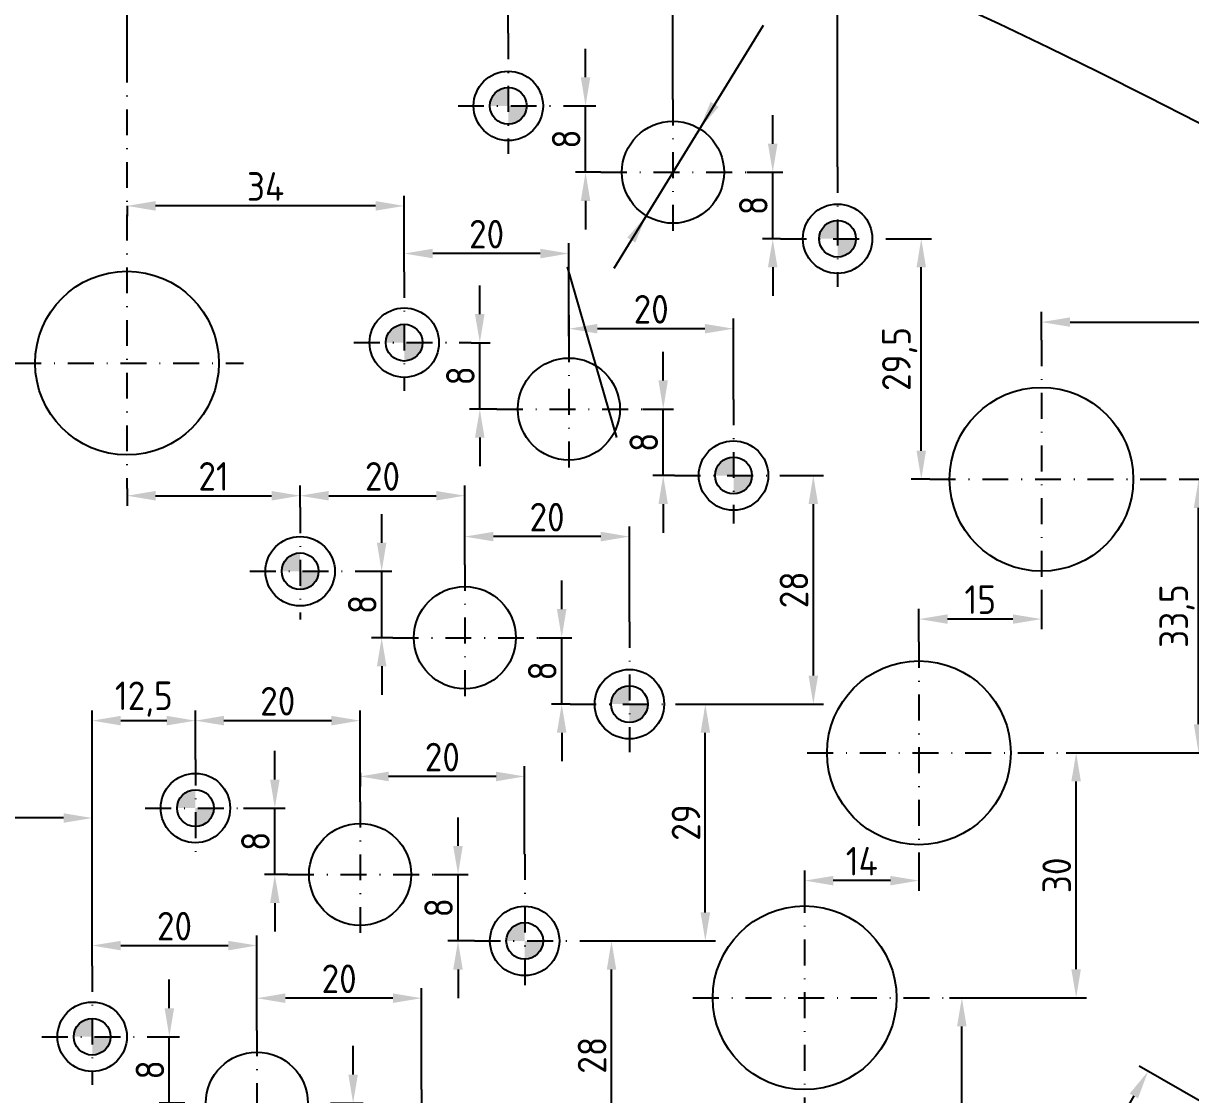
# Model space of a CAD drawing. Header units: millimetres. Extents: x 37 to 1354, y 67 to 1081.
# Drawn here: x 665.9 to 808.8, y 387.4 to 518.6 of the extents above; entities that cross this region are included whole.
import ezdxf

# ---------------------------------------------------------------- set-up
doc = ezdxf.new("R2010")
doc.units = ezdxf.units.MM
doc.linetypes.add('DASHDOT2', pattern=[12.7, 6.35, -3.175, 0, -3.175])
doc.layers.add('AXE', color=1, linetype='DASHDOT2')
doc.layers.add('COTE', color=1, linetype='Continuous')
doc.styles.add('ISOCPR', font='isocp.shx')
doc.dimstyles.new('ISO-25', dxfattribs={"dimtxt": 2.5, "dimasz": 2.5, "dimexe": 1.25, "dimexo": 0.625, "dimtad": 1, "dimtxsty": 'Standard', "dimcen": 2.5, "dimadec": 0, "dimazin": 0, "dimtfac": 1, "dimtmove": 0, "dimatfit": 3, "dimfxl": 0, "dimarcsym": 0})

# ---------------------------------------------------------------- blocks, each defined once
blk = doc.blocks.new('*D364')
at = {"layer": 'COTE', "color": 1, "linetype": 'Continuous'}
for p, q in [((500.56, 581.96), (75.81, 581.96)), ((77.06, 280.46), (77.06, 578.46)), ((788.56, 276.96), (75.81, 276.96))]:
    blk.add_line(p, q, dxfattribs=at)
for points in [[(76.47, 578.46), (77.64, 578.46), (77.06, 581.96)], [(76.47, 280.46), (77.64, 280.46), (77.06, 276.96)]]:
    blk.add_solid(points, dxfattribs=at)
at = {"layer": 'Defpoints', "color": 0, "linetype": 'Continuous'}
for p in [(77.06, 581.96), (500.56, 581.96), (788.56, 276.96)]:
    blk.add_point(p, dxfattribs=at)
at = {"layer": 'COTE', "color": 1, "linetype": 'Continuous', "insert": (74.68, 436.27), "char_height": 3.5, "attachment_point": 5, "rotation": 90, "style": 'ISOCPR'}
blk.add_mtext('305', dxfattribs=at)
blk = doc.blocks.new('*D366')
at = {"layer": 'COTE', "color": 1, "linetype": 'Continuous'}
for p, q in [((93.06, 436.01), (93.06, 599.21)), ((908.06, 436.01), (908.06, 599.21)), ((96.56, 597.96), (904.56, 597.96))]:
    blk.add_line(p, q, dxfattribs=at)
for points in [[(96.56, 598.55), (96.56, 597.38), (93.06, 597.96)], [(904.56, 598.55), (904.56, 597.38), (908.06, 597.96)]]:
    blk.add_solid(points, dxfattribs=at)
at = {"layer": 'Defpoints', "color": 0, "linetype": 'Continuous'}
for p in [(908.06, 597.96), (93.06, 436.01), (908.06, 436.01)]:
    blk.add_point(p, dxfattribs=at)
at = {"layer": 'COTE', "color": 1, "linetype": 'Continuous', "insert": (500.56, 600.34), "char_height": 3.5, "attachment_point": 5, "style": 'ISOCPR'}
blk.add_mtext('815', dxfattribs=at)
blk = doc.blocks.new('*D268')
at = {"layer": 'COTE', "color": 1, "linetype": 'Continuous'}
for p, q in [((745.43, 509.24), (745.43, 521.96)), ((765.59, 500.99), (765.59, 521.96)), ((762.09, 520.71), (748.93, 520.71))]:
    blk.add_line(p, q, dxfattribs=at)
for points in [[(748.93, 521.3), (748.93, 520.13), (745.43, 520.71)], [(762.09, 521.3), (762.09, 520.13), (765.59, 520.71)]]:
    blk.add_solid(points, dxfattribs=at)
at = {"layer": 'Defpoints', "color": 0, "linetype": 'Continuous'}
for p in [(745.43, 520.71), (745.43, 509.24), (765.59, 500.99)]:
    blk.add_point(p, dxfattribs=at)
at = {"layer": 'COTE', "color": 1, "linetype": 'Continuous', "insert": (754.9, 523.09), "char_height": 3.5, "attachment_point": 5, "style": 'ISOCPR'}
blk.add_mtext('20', dxfattribs=at)
blk = doc.blocks.new('*D269')
at = {"layer": 'COTE', "color": 1, "linetype": 'Continuous'}
for p, q in [((734.72, 511.96), (734.72, 515.46)), ((732.99, 508.46), (735.97, 508.46)), ((734.72, 500.33), (734.72, 508.46)), ((736.6, 500.33), (733.47, 500.33)), ((734.72, 496.83), (734.72, 493.33))]:
    blk.add_line(p, q, dxfattribs=at)
for points in [[(734.14, 511.96), (735.3, 511.96), (734.72, 508.46)], [(734.14, 496.83), (735.3, 496.83), (734.72, 500.33)]]:
    blk.add_solid(points, dxfattribs=at)
at = {"layer": 'Defpoints', "color": 0, "linetype": 'Continuous'}
for p in [(732.99, 508.46), (734.72, 508.46), (736.6, 500.33)]:
    blk.add_point(p, dxfattribs=at)
at = {"layer": 'COTE', "color": 1, "linetype": 'Continuous', "insert": (732.35, 504.4), "char_height": 3.5, "attachment_point": 5, "rotation": 90, "style": 'ISOCPR'}
blk.add_mtext('8', dxfattribs=at)
blk = doc.blocks.new('*D270')
at = {"layer": 'COTE', "color": 1, "linetype": 'Continuous'}
for p, q in [((757.65, 503.83), (757.65, 507.33)), ((754.46, 500.33), (758.9, 500.33)), ((757.65, 492.19), (757.65, 500.33)), ((758.61, 492.19), (756.4, 492.19)), ((757.65, 488.69), (757.65, 485.19))]:
    blk.add_line(p, q, dxfattribs=at)
for points in [[(757.06, 503.83), (758.23, 503.83), (757.65, 500.33)], [(757.06, 488.69), (758.23, 488.69), (757.65, 492.19)]]:
    blk.add_solid(points, dxfattribs=at)
at = {"layer": 'Defpoints', "color": 0, "linetype": 'Continuous'}
for p in [(754.46, 500.33), (757.65, 500.33), (758.61, 492.19)]:
    blk.add_point(p, dxfattribs=at)
at = {"layer": 'COTE', "color": 1, "linetype": 'Continuous', "insert": (755.27, 496.26), "char_height": 3.5, "attachment_point": 5, "rotation": 90, "style": 'ISOCPR'}
blk.add_mtext('8', dxfattribs=at)
blk = doc.blocks.new('*D273')
at = {"layer": 'COTE', "color": 1, "linetype": 'Continuous'}
for p, q in [((500.56, 581.96), (917.31, 581.96)), ((916.06, 578.46), (916.06, 439.45)), ((894.06, 435.95), (917.31, 435.95))]:
    blk.add_line(p, q, dxfattribs=at)
for points in [[(915.47, 578.46), (916.64, 578.46), (916.06, 581.96)], [(915.47, 439.45), (916.64, 439.45), (916.06, 435.95)]]:
    blk.add_solid(points, dxfattribs=at)
at = {"layer": 'Defpoints', "color": 0, "linetype": 'Continuous'}
for p in [(500.56, 581.96), (894.06, 435.95), (916.06, 435.95)]:
    blk.add_point(p, dxfattribs=at)
at = {"layer": 'COTE', "color": 1, "linetype": 'Continuous', "insert": (913.68, 508.95), "char_height": 3.5, "attachment_point": 5, "rotation": 90, "style": 'ISOCPR'}
blk.add_mtext('146', dxfattribs=at)
blk = doc.blocks.new('*D281')
at = {"layer": 'COTE', "color": 1, "linetype": 'Continuous'}
for p, q in [((908.06, 436.01), (908.06, 259.71)), ((788.56, 287.96), (788.56, 259.71)), ((904.56, 260.96), (792.06, 260.96))]:
    blk.add_line(p, q, dxfattribs=at)
for points in [[(792.06, 261.55), (792.06, 260.38), (788.56, 260.96)], [(904.56, 261.55), (904.56, 260.38), (908.06, 260.96)]]:
    blk.add_solid(points, dxfattribs=at)
at = {"layer": 'Defpoints', "color": 0, "linetype": 'Continuous'}
for p in [(908.06, 436.01), (788.56, 287.96), (788.56, 260.96)]:
    blk.add_point(p, dxfattribs=at)
at = {"layer": 'COTE', "color": 1, "linetype": 'Continuous', "insert": (848.31, 263.69), "char_height": 3.5, "attachment_point": 5, "style": 'ISOCPR'}
blk.add_mtext('(119,5)', dxfattribs=at)
blk = doc.blocks.new('*D283')
at = {"layer": 'COTE', "color": 1, "linetype": 'Continuous'}
for p, q in [((641.06, 417.52), (641.06, 422.5)), ((674.29, 403.14), (674.29, 422.5)), ((670.79, 421.25), (644.56, 421.25))]:
    blk.add_line(p, q, dxfattribs=at)
for points in [[(644.56, 421.83), (644.56, 420.66), (641.06, 421.25)], [(670.79, 421.83), (670.79, 420.66), (674.29, 421.25)]]:
    blk.add_solid(points, dxfattribs=at)
at = {"layer": 'Defpoints', "color": 0, "linetype": 'Continuous'}
for p in [(641.06, 421.25), (641.06, 417.52), (674.29, 403.14)]:
    blk.add_point(p, dxfattribs=at)
at = {"layer": 'COTE', "color": 1, "linetype": 'Continuous', "insert": (657.67, 423.62), "char_height": 3.5, "attachment_point": 5, "style": 'ISOCPR'}
blk.add_mtext('33', dxfattribs=at)
blk = doc.blocks.new('*D308')
at = {"layer": 'COTE', "color": 1, "linetype": 'Continuous'}
for p, q in [((761.56, 412.81), (761.56, 414.83)), ((775.56, 415.59), (775.56, 412.33)), ((772.06, 413.58), (765.06, 413.58))]:
    blk.add_line(p, q, dxfattribs=at)
for points in [[(765.06, 414.16), (765.06, 413), (761.56, 413.58)], [(772.06, 414.16), (772.06, 413), (775.56, 413.58)]]:
    blk.add_solid(points, dxfattribs=at)
at = {"layer": 'Defpoints', "color": 0, "linetype": 'Continuous'}
for p in [(775.56, 415.59), (761.56, 413.58), (761.56, 412.81)]:
    blk.add_point(p, dxfattribs=at)
at = {"layer": 'COTE', "color": 1, "linetype": 'Continuous', "insert": (768.56, 415.96), "char_height": 3.5, "attachment_point": 5, "style": 'ISOCPR'}
blk.add_mtext('14', dxfattribs=at)
blk = doc.blocks.new('*D309')
at = {"layer": 'COTE', "color": 1, "linetype": 'Continuous'}
for p, q in [((696.66, 425.96), (696.66, 429.46)), ((692.82, 422.46), (697.91, 422.46)), ((696.66, 414.33), (696.66, 422.46)), ((698.27, 414.33), (695.41, 414.33)), ((696.66, 410.83), (696.66, 407.33))]:
    blk.add_line(p, q, dxfattribs=at)
for points in [[(696.08, 425.96), (697.25, 425.96), (696.66, 422.46)], [(696.08, 410.83), (697.25, 410.83), (696.66, 414.33)]]:
    blk.add_solid(points, dxfattribs=at)
at = {"layer": 'Defpoints', "color": 0, "linetype": 'Continuous'}
for p in [(692.82, 422.46), (696.66, 422.46), (698.27, 414.33)]:
    blk.add_point(p, dxfattribs=at)
at = {"layer": 'COTE', "color": 1, "linetype": 'Continuous', "insert": (694.29, 418.4), "char_height": 3.5, "attachment_point": 5, "rotation": 90, "style": 'ISOCPR'}
blk.add_mtext('8', dxfattribs=at)
blk = doc.blocks.new('*D310')
at = {"layer": 'COTE', "color": 1, "linetype": 'Continuous'}
for p, q in [((719.1, 417.83), (719.1, 421.33)), ((716.14, 414.33), (720.35, 414.33)), ((719.1, 406.19), (719.1, 414.33)), ((721.11, 406.19), (717.85, 406.19)), ((719.1, 402.69), (719.1, 399.19))]:
    blk.add_line(p, q, dxfattribs=at)
for points in [[(718.51, 417.83), (719.68, 417.83), (719.1, 414.33)], [(718.51, 402.69), (719.68, 402.69), (719.1, 406.19)]]:
    blk.add_solid(points, dxfattribs=at)
at = {"layer": 'Defpoints', "color": 0, "linetype": 'Continuous'}
for p in [(716.14, 414.33), (719.1, 414.33), (721.11, 406.19)]:
    blk.add_point(p, dxfattribs=at)
at = {"layer": 'COTE', "color": 1, "linetype": 'Continuous', "insert": (716.72, 410.26), "char_height": 3.5, "attachment_point": 5, "rotation": 90, "style": 'ISOCPR'}
blk.add_mtext('8', dxfattribs=at)
blk = doc.blocks.new('*D311')
at = {"layer": 'COTE', "color": 1, "linetype": 'Continuous'}
for p, q in [((748.31, 435.19), (750.64, 435.19)), ((749.39, 409.69), (749.39, 431.69)), ((736.15, 406.19), (750.64, 406.19))]:
    blk.add_line(p, q, dxfattribs=at)
for points in [[(748.81, 431.69), (749.98, 431.69), (749.39, 435.19)], [(748.81, 409.69), (749.98, 409.69), (749.39, 406.19)]]:
    blk.add_solid(points, dxfattribs=at)
at = {"layer": 'Defpoints', "color": 0, "linetype": 'Continuous'}
for p in [(748.31, 435.19), (749.39, 435.19), (736.15, 406.19)]:
    blk.add_point(p, dxfattribs=at)
at = {"layer": 'COTE', "color": 1, "linetype": 'Continuous', "insert": (747.02, 420.69), "char_height": 3.5, "attachment_point": 5, "rotation": 90, "style": 'ISOCPR'}
blk.add_mtext('29', dxfattribs=at)
blk = doc.blocks.new('*D312')
at = {"layer": 'COTE', "color": 1, "linetype": 'Continuous'}
for p, q in [((727.26, 416.84), (727.26, 427.59)), ((707.1, 426.77), (707.1, 425.09)), ((723.76, 426.34), (710.6, 426.34))]:
    blk.add_line(p, q, dxfattribs=at)
for points in [[(710.6, 426.92), (710.6, 425.75), (707.1, 426.34)], [(723.76, 426.92), (723.76, 425.75), (727.26, 426.34)]]:
    blk.add_solid(points, dxfattribs=at)
at = {"layer": 'Defpoints', "color": 0, "linetype": 'Continuous'}
for p in [(707.1, 426.77), (707.1, 426.34), (727.26, 416.84)]:
    blk.add_point(p, dxfattribs=at)
at = {"layer": 'COTE', "color": 1, "linetype": 'Continuous', "insert": (717.18, 428.71), "char_height": 3.5, "attachment_point": 5, "style": 'ISOCPR'}
blk.add_mtext('20', dxfattribs=at)
blk = doc.blocks.new('*D313')
at = {"layer": 'COTE', "color": 1, "linetype": 'Continuous'}
for p, q in [((674.29, 403.14), (674.29, 434.42)), ((686.93, 428.41), (686.93, 434.42)), ((677.79, 433.17), (683.43, 433.17))]:
    blk.add_line(p, q, dxfattribs=at)
for points in [[(677.79, 433.76), (677.79, 432.59), (674.29, 433.17)], [(683.43, 433.76), (683.43, 432.59), (686.93, 433.17)]]:
    blk.add_solid(points, dxfattribs=at)
at = {"layer": 'Defpoints', "color": 0, "linetype": 'Continuous'}
for p in [(686.93, 433.17), (686.93, 428.41), (674.29, 403.14)]:
    blk.add_point(p, dxfattribs=at)
at = {"layer": 'COTE', "color": 1, "linetype": 'Continuous', "insert": (680.61, 435.81), "char_height": 3.5, "attachment_point": 5, "style": 'ISOCPR'}
blk.add_mtext('12,5', dxfattribs=at)
blk = doc.blocks.new('*D314')
at = {"layer": 'COTE', "color": 1, "linetype": 'Continuous'}
for p, q in [((694.46, 398.36), (694.46, 400.43)), ((714.62, 387.98), (714.62, 400.43)), ((711.12, 399.18), (697.96, 399.18))]:
    blk.add_line(p, q, dxfattribs=at)
for points in [[(697.96, 399.77), (697.96, 398.6), (694.46, 399.18)], [(711.12, 399.77), (711.12, 398.6), (714.62, 399.18)]]:
    blk.add_solid(points, dxfattribs=at)
at = {"layer": 'Defpoints', "color": 0, "linetype": 'Continuous'}
for p in [(694.46, 399.18), (694.46, 398.36), (714.62, 387.98)]:
    blk.add_point(p, dxfattribs=at)
at = {"layer": 'COTE', "color": 1, "linetype": 'Continuous', "insert": (704.54, 401.56), "char_height": 3.5, "attachment_point": 5, "style": 'ISOCPR'}
blk.add_mtext('20', dxfattribs=at)
blk = doc.blocks.new('*D316')
at = {"layer": 'COTE', "color": 1, "linetype": 'Continuous'}
for p, q in [((706.25, 389.83), (706.25, 393.33)), ((703.49, 386.33), (707.5, 386.33)), ((706.25, 378.19), (706.25, 386.33)), ((707.16, 378.19), (705, 378.19)), ((706.25, 374.69), (706.25, 371.19))]:
    blk.add_line(p, q, dxfattribs=at)
for points in [[(705.67, 389.83), (706.83, 389.83), (706.25, 386.33)], [(705.67, 374.69), (706.83, 374.69), (706.25, 378.19)]]:
    blk.add_solid(points, dxfattribs=at)
at = {"layer": 'Defpoints', "color": 0, "linetype": 'Continuous'}
for p in [(703.49, 386.33), (706.25, 386.33), (707.16, 378.19)]:
    blk.add_point(p, dxfattribs=at)
at = {"layer": 'COTE', "color": 1, "linetype": 'Continuous', "insert": (703.87, 382.26), "char_height": 3.5, "attachment_point": 5, "rotation": 90, "style": 'ISOCPR'}
blk.add_mtext('8', dxfattribs=at)
blk = doc.blocks.new('*D320')
at = {"layer": 'COTE', "color": 1, "linetype": 'Continuous'}
for p, q in [((674.29, 403.14), (674.29, 406.88)), ((694.46, 395.24), (694.46, 406.88)), ((677.79, 405.63), (690.96, 405.63))]:
    blk.add_line(p, q, dxfattribs=at)
for points in [[(677.79, 406.21), (677.79, 405.04), (674.29, 405.63)], [(690.96, 406.21), (690.96, 405.04), (694.46, 405.63)]]:
    blk.add_solid(points, dxfattribs=at)
at = {"layer": 'Defpoints', "color": 0, "linetype": 'Continuous'}
for p in [(694.46, 405.63), (674.29, 403.14), (694.46, 395.24)]:
    blk.add_point(p, dxfattribs=at)
at = {"layer": 'COTE', "color": 1, "linetype": 'Continuous', "insert": (684.37, 408), "char_height": 3.5, "attachment_point": 5, "style": 'ISOCPR'}
blk.add_mtext('20', dxfattribs=at)
blk = doc.blocks.new('*D321')
at = {"layer": 'COTE', "color": 1, "linetype": 'Continuous'}
for p, q in [((683.74, 397.96), (683.74, 401.46)), ((682.26, 394.46), (684.99, 394.46)), ((683.74, 386.33), (683.74, 394.46)), ((685.63, 386.33), (682.49, 386.33)), ((683.74, 382.83), (683.74, 379.33))]:
    blk.add_line(p, q, dxfattribs=at)
for points in [[(683.16, 397.96), (684.32, 397.96), (683.74, 394.46)], [(683.16, 382.83), (684.32, 382.83), (683.74, 386.33)]]:
    blk.add_solid(points, dxfattribs=at)
at = {"layer": 'Defpoints', "color": 0, "linetype": 'Continuous'}
for p in [(682.26, 394.46), (683.74, 394.46), (685.63, 386.33)]:
    blk.add_point(p, dxfattribs=at)
at = {"layer": 'COTE', "color": 1, "linetype": 'Continuous', "insert": (681.37, 390.4), "char_height": 3.5, "attachment_point": 5, "rotation": 90, "style": 'ISOCPR'}
blk.add_mtext('8', dxfattribs=at)
blk = doc.blocks.new('*D322')
at = {"layer": 'COTE', "color": 1, "linetype": 'Continuous'}
for p, q in [((736.15, 406.19), (739.15, 406.19)), ((737.9, 381.69), (737.9, 402.69)), ((722.52, 378.19), (739.15, 378.19))]:
    blk.add_line(p, q, dxfattribs=at)
for points in [[(737.32, 402.69), (738.48, 402.69), (737.9, 406.19)], [(737.32, 381.69), (738.48, 381.69), (737.9, 378.19)]]:
    blk.add_solid(points, dxfattribs=at)
at = {"layer": 'Defpoints', "color": 0, "linetype": 'Continuous'}
for p in [(736.15, 406.19), (737.9, 406.19), (722.52, 378.19)]:
    blk.add_point(p, dxfattribs=at)
at = {"layer": 'COTE', "color": 1, "linetype": 'Continuous', "insert": (735.52, 392.19), "char_height": 3.5, "attachment_point": 5, "rotation": 90, "style": 'ISOCPR'}
blk.add_mtext('28', dxfattribs=at)
blk = doc.blocks.new('*D326')
at = {"layer": 'COTE', "color": 1, "linetype": 'Continuous'}
for p, q in [((678.56, 496.24), (678.56, 494.96)), ((709.01, 496.21), (682.06, 496.21)), ((712.51, 488.14), (712.51, 497.46))]:
    blk.add_line(p, q, dxfattribs=at)
for points in [[(682.06, 496.8), (682.06, 495.63), (678.56, 496.21)], [(709.01, 496.8), (709.01, 495.63), (712.51, 496.21)]]:
    blk.add_solid(points, dxfattribs=at)
at = {"layer": 'Defpoints', "color": 0, "linetype": 'Continuous'}
for p in [(678.56, 496.24), (678.56, 496.21), (712.51, 488.14)]:
    blk.add_point(p, dxfattribs=at)
at = {"layer": 'COTE', "color": 1, "linetype": 'Continuous', "insert": (695.53, 498.59), "char_height": 3.5, "attachment_point": 5, "style": 'ISOCPR'}
blk.add_mtext('34', dxfattribs=at)
blk = doc.blocks.new('*D327')
at = {"layer": 'COTE', "color": 1, "linetype": 'Continuous'}
for p, q in [((699.76, 459.31), (699.76, 461.97)), ((719.93, 452.24), (719.93, 461.97)), ((703.26, 460.72), (716.43, 460.72))]:
    blk.add_line(p, q, dxfattribs=at)
for points in [[(703.26, 461.3), (703.26, 460.13), (699.76, 460.72)], [(716.43, 461.3), (716.43, 460.13), (719.93, 460.72)]]:
    blk.add_solid(points, dxfattribs=at)
at = {"layer": 'Defpoints', "color": 0, "linetype": 'Continuous'}
for p in [(719.93, 460.72), (699.76, 459.31), (719.93, 452.24)]:
    blk.add_point(p, dxfattribs=at)
at = {"layer": 'COTE', "color": 1, "linetype": 'Continuous', "insert": (709.85, 463.09), "char_height": 3.5, "attachment_point": 5, "style": 'ISOCPR'}
blk.add_mtext('20', dxfattribs=at)
blk = doc.blocks.new('*D328')
at = {"layer": 'COTE', "color": 1, "linetype": 'Continuous'}
for p, q in [((699.76, 459.31), (699.76, 461.97)), ((678.56, 461.59), (678.56, 459.47)), ((682.06, 460.72), (696.26, 460.72))]:
    blk.add_line(p, q, dxfattribs=at)
for points in [[(682.06, 461.3), (682.06, 460.13), (678.56, 460.72)], [(696.26, 461.3), (696.26, 460.13), (699.76, 460.72)]]:
    blk.add_solid(points, dxfattribs=at)
at = {"layer": 'Defpoints', "color": 0, "linetype": 'Continuous'}
for p in [(678.56, 461.59), (699.76, 460.72), (699.76, 459.31)]:
    blk.add_point(p, dxfattribs=at)
at = {"layer": 'COTE', "color": 1, "linetype": 'Continuous', "insert": (689.16, 463.09), "char_height": 3.5, "attachment_point": 5, "style": 'ISOCPR'}
blk.add_mtext('21', dxfattribs=at)
blk = doc.blocks.new('*D329')
at = {"layer": 'COTE', "color": 1, "linetype": 'Continuous'}
for p, q in [((709.75, 454.96), (709.75, 458.46)), ((708.32, 451.46), (711, 451.46)), ((709.75, 443.33), (709.75, 451.46)), ((711.1, 443.33), (708.5, 443.33)), ((709.75, 439.83), (709.75, 436.33))]:
    blk.add_line(p, q, dxfattribs=at)
for points in [[(709.16, 454.96), (710.33, 454.96), (709.75, 451.46)], [(709.16, 439.83), (710.33, 439.83), (709.75, 443.33)]]:
    blk.add_solid(points, dxfattribs=at)
at = {"layer": 'Defpoints', "color": 0, "linetype": 'Continuous'}
for p in [(708.32, 451.46), (709.75, 451.46), (711.1, 443.33)]:
    blk.add_point(p, dxfattribs=at)
at = {"layer": 'COTE', "color": 1, "linetype": 'Continuous', "insert": (707.37, 447.4), "char_height": 3.5, "attachment_point": 5, "rotation": 90, "style": 'ISOCPR'}
blk.add_mtext('8', dxfattribs=at)
blk = doc.blocks.new('*D330')
at = {"layer": 'COTE', "color": 1, "linetype": 'Continuous'}
for p, q in [((686.93, 428.41), (686.93, 434.42)), ((707.1, 423.24), (707.1, 434.42)), ((690.43, 433.17), (703.6, 433.17))]:
    blk.add_line(p, q, dxfattribs=at)
for points in [[(690.43, 433.76), (690.43, 432.59), (686.93, 433.17)], [(703.6, 433.76), (703.6, 432.59), (707.1, 433.17)]]:
    blk.add_solid(points, dxfattribs=at)
at = {"layer": 'Defpoints', "color": 0, "linetype": 'Continuous'}
for p in [(707.1, 433.17), (686.93, 428.41), (707.1, 423.24)]:
    blk.add_point(p, dxfattribs=at)
at = {"layer": 'COTE', "color": 1, "linetype": 'Continuous', "insert": (697.02, 435.55), "char_height": 3.5, "attachment_point": 5, "style": 'ISOCPR'}
blk.add_mtext('20', dxfattribs=at)
blk = doc.blocks.new('*D331')
at = {"layer": 'COTE', "color": 1, "linetype": 'Continuous'}
for p, q in [((744.23, 474.83), (744.23, 478.33)), ((741.71, 471.33), (745.48, 471.33)), ((744.23, 463.19), (744.23, 471.33)), ((745.63, 463.19), (742.98, 463.19)), ((744.23, 459.69), (744.23, 456.19))]:
    blk.add_line(p, q, dxfattribs=at)
for points in [[(743.65, 474.83), (744.81, 474.83), (744.23, 471.33)], [(743.65, 459.69), (744.81, 459.69), (744.23, 463.19)]]:
    blk.add_solid(points, dxfattribs=at)
at = {"layer": 'Defpoints', "color": 0, "linetype": 'Continuous'}
for p in [(741.71, 471.33), (744.23, 471.33), (745.63, 463.19)]:
    blk.add_point(p, dxfattribs=at)
at = {"layer": 'COTE', "color": 1, "linetype": 'Continuous', "insert": (741.85, 467.26), "char_height": 3.5, "attachment_point": 5, "rotation": 90, "style": 'ISOCPR'}
blk.add_mtext('8', dxfattribs=at)
blk = doc.blocks.new('*D332')
at = {"layer": 'COTE', "color": 1, "linetype": 'Continuous'}
for p, q in [((759.87, 463.19), (763.87, 463.19)), ((762.62, 438.69), (762.62, 459.69)), ((745.97, 435.19), (763.87, 435.19))]:
    blk.add_line(p, q, dxfattribs=at)
for points in [[(762.03, 459.69), (763.2, 459.69), (762.62, 463.19)], [(762.03, 438.69), (763.2, 438.69), (762.62, 435.19)]]:
    blk.add_solid(points, dxfattribs=at)
at = {"layer": 'Defpoints', "color": 0, "linetype": 'Continuous'}
for p in [(759.87, 463.19), (762.62, 463.19), (745.97, 435.19)]:
    blk.add_point(p, dxfattribs=at)
at = {"layer": 'COTE', "color": 1, "linetype": 'Continuous', "insert": (760.24, 449.19), "char_height": 3.5, "attachment_point": 5, "rotation": 90, "style": 'ISOCPR'}
blk.add_mtext('28', dxfattribs=at)
blk = doc.blocks.new('*D333')
at = {"layer": 'COTE', "color": 1, "linetype": 'Continuous'}
for p, q in [((719.93, 452.24), (719.93, 456.96)), ((740.09, 445.26), (740.09, 456.96)), ((736.59, 455.71), (723.43, 455.71))]:
    blk.add_line(p, q, dxfattribs=at)
for points in [[(723.43, 456.3), (723.43, 455.13), (719.93, 455.71)], [(736.59, 456.3), (736.59, 455.13), (740.09, 455.71)]]:
    blk.add_solid(points, dxfattribs=at)
at = {"layer": 'Defpoints', "color": 0, "linetype": 'Continuous'}
for p in [(719.93, 455.71), (719.93, 452.24), (740.09, 445.26)]:
    blk.add_point(p, dxfattribs=at)
at = {"layer": 'COTE', "color": 1, "linetype": 'Continuous', "insert": (730.01, 458.09), "char_height": 3.5, "attachment_point": 5, "style": 'ISOCPR'}
blk.add_mtext('20', dxfattribs=at)
blk = doc.blocks.new('*D334')
at = {"layer": 'COTE', "color": 1, "linetype": 'Continuous'}
for p, q in [((731.8, 446.83), (731.8, 450.33)), ((728.97, 443.33), (733.05, 443.33)), ((731.8, 435.19), (731.8, 443.33)), ((732.85, 435.19), (730.55, 435.19)), ((731.8, 431.69), (731.8, 428.19))]:
    blk.add_line(p, q, dxfattribs=at)
for points in [[(731.21, 446.83), (732.38, 446.83), (731.8, 443.33)], [(731.21, 431.69), (732.38, 431.69), (731.8, 435.19)]]:
    blk.add_solid(points, dxfattribs=at)
at = {"layer": 'Defpoints', "color": 0, "linetype": 'Continuous'}
for p in [(728.97, 443.33), (731.8, 443.33), (732.85, 435.19)]:
    blk.add_point(p, dxfattribs=at)
at = {"layer": 'COTE', "color": 1, "linetype": 'Continuous', "insert": (729.42, 439.26), "char_height": 3.5, "attachment_point": 5, "rotation": 90, "style": 'ISOCPR'}
blk.add_mtext('8', dxfattribs=at)
blk = doc.blocks.new('*D335')
at = {"layer": 'COTE', "color": 1, "linetype": 'Continuous'}
for p, q in [((732.68, 482.83), (732.68, 479.92)), ((752.84, 472.52), (752.84, 482.42)), ((749.34, 481.17), (736.18, 481.17))]:
    blk.add_line(p, q, dxfattribs=at)
for points in [[(736.18, 481.76), (736.18, 480.59), (732.68, 481.17)], [(749.34, 481.76), (749.34, 480.59), (752.84, 481.17)]]:
    blk.add_solid(points, dxfattribs=at)
at = {"layer": 'Defpoints', "color": 0, "linetype": 'Continuous'}
for p in [(732.68, 482.83), (732.68, 481.17), (752.84, 472.52)]:
    blk.add_point(p, dxfattribs=at)
at = {"layer": 'COTE', "color": 1, "linetype": 'Continuous', "insert": (742.76, 483.55), "char_height": 3.5, "attachment_point": 5, "style": 'ISOCPR'}
blk.add_mtext('20', dxfattribs=at)
blk = doc.blocks.new('*D336')
at = {"layer": 'COTE', "color": 1, "linetype": 'Continuous'}
for p, q in [((712.51, 489.64), (712.51, 491.63)), ((732.68, 480.24), (732.68, 491.63)), ((729.18, 490.38), (716.01, 490.38))]:
    blk.add_line(p, q, dxfattribs=at)
for points in [[(716.01, 490.96), (716.01, 489.79), (712.51, 490.38)], [(729.18, 490.96), (729.18, 489.79), (732.68, 490.38)]]:
    blk.add_solid(points, dxfattribs=at)
at = {"layer": 'Defpoints', "color": 0, "linetype": 'Continuous'}
for p in [(712.51, 490.38), (712.51, 489.64), (732.68, 480.24)]:
    blk.add_point(p, dxfattribs=at)
at = {"layer": 'COTE', "color": 1, "linetype": 'Continuous', "insert": (722.6, 492.75), "char_height": 3.5, "attachment_point": 5, "style": 'ISOCPR'}
blk.add_mtext('20', dxfattribs=at)
blk = doc.blocks.new('*D337')
at = {"layer": 'COTE', "color": 1, "linetype": 'Continuous'}
for p, q in [((721.77, 482.96), (721.77, 486.46)), ((720.7, 479.46), (723.02, 479.46)), ((721.77, 471.33), (721.77, 479.46)), ((723.85, 471.33), (720.52, 471.33)), ((721.77, 467.83), (721.77, 464.33))]:
    blk.add_line(p, q, dxfattribs=at)
for points in [[(721.18, 482.96), (722.35, 482.96), (721.77, 479.46)], [(721.18, 467.83), (722.35, 467.83), (721.77, 471.33)]]:
    blk.add_solid(points, dxfattribs=at)
at = {"layer": 'Defpoints', "color": 0, "linetype": 'Continuous'}
for p in [(720.7, 479.46), (721.77, 479.46), (723.85, 471.33)]:
    blk.add_point(p, dxfattribs=at)
at = {"layer": 'COTE', "color": 1, "linetype": 'Continuous', "insert": (719.39, 475.4), "char_height": 3.5, "attachment_point": 5, "rotation": 90, "style": 'ISOCPR'}
blk.add_mtext('8', dxfattribs=at)
blk = doc.blocks.new('*D338')
at = {"layer": 'COTE', "color": 1, "linetype": 'Continuous'}
for p, q in [((793.6, 429.23), (796.06, 429.23)), ((794.81, 402.73), (794.81, 425.73)), ((779.31, 399.23), (796.06, 399.23))]:
    blk.add_line(p, q, dxfattribs=at)
for points in [[(794.22, 425.73), (795.39, 425.73), (794.81, 429.23)], [(794.22, 402.73), (795.39, 402.73), (794.81, 399.23)]]:
    blk.add_solid(points, dxfattribs=at)
at = {"layer": 'Defpoints', "color": 0, "linetype": 'Continuous'}
for p in [(793.6, 429.23), (794.81, 429.23), (779.31, 399.23)]:
    blk.add_point(p, dxfattribs=at)
at = {"layer": 'COTE', "color": 1, "linetype": 'Continuous', "insert": (792.43, 414.23), "char_height": 3.5, "attachment_point": 5, "rotation": 90, "style": 'ISOCPR'}
blk.add_mtext('30', dxfattribs=at)
blk = doc.blocks.new('*D344')
at = {"layer": 'COTE', "color": 1, "linetype": 'Continuous'}
for p, q in [((779.31, 399.23), (782.06, 399.23)), ((780.81, 369.73), (780.81, 395.73)), ((768.44, 366.23), (782.06, 366.23))]:
    blk.add_line(p, q, dxfattribs=at)
for points in [[(780.22, 395.73), (781.39, 395.73), (780.81, 399.23)], [(780.22, 369.73), (781.39, 369.73), (780.81, 366.23)]]:
    blk.add_solid(points, dxfattribs=at)
at = {"layer": 'Defpoints', "color": 0, "linetype": 'Continuous'}
for p in [(779.31, 399.23), (780.81, 399.23), (768.44, 366.23)]:
    blk.add_point(p, dxfattribs=at)
at = {"layer": 'COTE', "color": 1, "linetype": 'Continuous', "insert": (778.43, 382.73), "char_height": 3.5, "attachment_point": 5, "rotation": 90, "style": 'ISOCPR'}
blk.add_mtext('33', dxfattribs=at)
blk = doc.blocks.new('*D345')
at = {"layer": 'COTE', "color": 1, "linetype": 'Continuous'}
for p, q in [((810.56, 386.24), (802.54, 390.87)), ((801.88, 387.21), (787.38, 362.09)), ((792.56, 355.06), (784.55, 359.68))]:
    blk.add_line(p, q, dxfattribs=at)
for points in [[(801.37, 387.5), (802.38, 386.92), (803.63, 390.24)], [(786.88, 362.38), (787.89, 361.8), (785.63, 359.06)]]:
    blk.add_solid(points, dxfattribs=at)
at = {"layer": 'Defpoints', "color": 0, "linetype": 'Continuous'}
for p in [(810.56, 386.24), (785.63, 359.06), (792.56, 355.06)]:
    blk.add_point(p, dxfattribs=at)
at = {"layer": 'COTE', "color": 1, "linetype": 'Continuous', "insert": (792.57, 375.84), "char_height": 3.5, "attachment_point": 5, "rotation": 60.0159, "style": 'ISOCPR'}
blk.add_mtext('36', dxfattribs=at)
blk = doc.blocks.new('*D348')
at = {"layer": 'COTE', "color": 1, "linetype": 'Continuous'}
for p, q in [((790.56, 479.77), (790.56, 483.23)), ((794.06, 481.98), (834.71, 481.98)), ((838.21, 476.31), (838.21, 483.23))]:
    blk.add_line(p, q, dxfattribs=at)
for points in [[(794.06, 482.56), (794.06, 481.4), (790.56, 481.98)], [(834.71, 482.56), (834.71, 481.4), (838.21, 481.98)]]:
    blk.add_solid(points, dxfattribs=at)
at = {"layer": 'Defpoints', "color": 0, "linetype": 'Continuous'}
for p in [(838.21, 481.98), (790.56, 479.77), (838.21, 476.31)]:
    blk.add_point(p, dxfattribs=at)
at = {"layer": 'COTE', "color": 1, "linetype": 'Continuous', "insert": (814.38, 484.36), "char_height": 3.5, "attachment_point": 5, "style": 'ISOCPR'}
blk.add_mtext('48', dxfattribs=at)
blk = doc.blocks.new('*D349')
at = {"layer": 'COTE', "color": 1, "linetype": 'Continuous'}
for p, q in [((807.47, 462.73), (811.06, 462.73)), ((809.81, 432.73), (809.81, 459.23)), ((793.6, 429.23), (811.06, 429.23))]:
    blk.add_line(p, q, dxfattribs=at)
for points in [[(809.22, 459.23), (810.39, 459.23), (809.81, 462.73)], [(809.22, 432.73), (810.39, 432.73), (809.81, 429.23)]]:
    blk.add_solid(points, dxfattribs=at)
at = {"layer": 'Defpoints', "color": 0, "linetype": 'Continuous'}
for p in [(807.47, 462.73), (809.81, 462.73), (793.6, 429.23)]:
    blk.add_point(p, dxfattribs=at)
at = {"layer": 'COTE', "color": 1, "linetype": 'Continuous', "insert": (807.17, 445.98), "char_height": 3.5, "attachment_point": 5, "rotation": 90, "style": 'ISOCPR'}
blk.add_mtext('33,5', dxfattribs=at)
blk = doc.blocks.new('*D350')
at = {"layer": 'COTE', "color": 1, "linetype": 'Continuous'}
for p, q in [((790.56, 449.09), (790.56, 444.36)), ((775.56, 442.81), (775.56, 446.86)), ((787.06, 445.61), (779.06, 445.61))]:
    blk.add_line(p, q, dxfattribs=at)
for points in [[(779.06, 446.19), (779.06, 445.03), (775.56, 445.61)], [(787.06, 446.19), (787.06, 445.03), (790.56, 445.61)]]:
    blk.add_solid(points, dxfattribs=at)
at = {"layer": 'Defpoints', "color": 0, "linetype": 'Continuous'}
for p in [(790.56, 449.09), (775.56, 445.61), (775.56, 442.81)]:
    blk.add_point(p, dxfattribs=at)
at = {"layer": 'COTE', "color": 1, "linetype": 'Continuous', "insert": (783.06, 447.99), "char_height": 3.5, "attachment_point": 5, "style": 'ISOCPR'}
blk.add_mtext('15', dxfattribs=at)
blk = doc.blocks.new('*D351')
at = {"layer": 'COTE', "color": 1, "linetype": 'Continuous'}
for p, q in [((773.61, 492.19), (777.09, 492.19)), ((775.84, 466.23), (775.84, 488.69)), ((776.87, 462.73), (774.59, 462.73))]:
    blk.add_line(p, q, dxfattribs=at)
for points in [[(775.26, 488.69), (776.42, 488.69), (775.84, 492.19)], [(775.26, 466.23), (776.42, 466.23), (775.84, 462.73)]]:
    blk.add_solid(points, dxfattribs=at)
at = {"layer": 'Defpoints', "color": 0, "linetype": 'Continuous'}
for p in [(773.61, 492.19), (775.84, 492.19), (776.87, 462.73)]:
    blk.add_point(p, dxfattribs=at)
at = {"layer": 'COTE', "color": 1, "linetype": 'Continuous', "insert": (773.2, 477.46), "char_height": 3.5, "attachment_point": 5, "rotation": 90, "style": 'ISOCPR'}
blk.add_mtext('29,5', dxfattribs=at)
blk = doc.blocks.new('*D354')
at = {"layer": 'COTE', "color": 1, "linetype": 'Continuous'}
for p, q in [((640.06, 534.84), (640.06, 546.46)), ((678.56, 514.49), (678.56, 546.46)), ((675.06, 545.21), (643.56, 545.21))]:
    blk.add_line(p, q, dxfattribs=at)
for points in [[(643.56, 545.8), (643.56, 544.63), (640.06, 545.21)], [(675.06, 545.8), (675.06, 544.63), (678.56, 545.21)]]:
    blk.add_solid(points, dxfattribs=at)
at = {"layer": 'Defpoints', "color": 0, "linetype": 'Continuous'}
for p in [(640.06, 545.21), (640.06, 534.84), (678.56, 514.49)]:
    blk.add_point(p, dxfattribs=at)
at = {"layer": 'COTE', "color": 1, "linetype": 'Continuous', "insert": (659.31, 547.85), "char_height": 3.5, "attachment_point": 5, "style": 'ISOCPR'}
blk.add_mtext('38,5', dxfattribs=at)
blk = doc.blocks.new('*D359')
at = {"layer": 'COTE', "color": 1, "linetype": 'Continuous'}
for p, q in [((678.56, 514.41), (678.56, 521.96)), ((725.26, 517.35), (725.26, 521.96)), ((721.76, 520.71), (682.06, 520.71))]:
    blk.add_line(p, q, dxfattribs=at)
for points in [[(682.06, 521.3), (682.06, 520.13), (678.56, 520.71)], [(721.76, 521.3), (721.76, 520.13), (725.26, 520.71)]]:
    blk.add_solid(points, dxfattribs=at)
at = {"layer": 'Defpoints', "color": 0, "linetype": 'Continuous'}
for p in [(678.56, 520.71), (725.26, 517.35), (678.56, 514.41)]:
    blk.add_point(p, dxfattribs=at)
at = {"layer": 'COTE', "color": 1, "linetype": 'Continuous', "insert": (701.91, 523.09), "char_height": 3.5, "attachment_point": 5, "style": 'ISOCPR'}
blk.add_mtext('47', dxfattribs=at)
blk = doc.blocks.new('*D282')
at = {"layer": 'COTE', "color": 1, "linetype": 'Continuous'}
for p, q in [((725.26, 517.35), (725.26, 521.96)), ((745.43, 509.24), (745.43, 521.96)), ((741.93, 520.71), (728.76, 520.71))]:
    blk.add_line(p, q, dxfattribs=at)
for points in [[(728.76, 521.3), (728.76, 520.13), (725.26, 520.71)], [(741.93, 521.3), (741.93, 520.13), (745.43, 520.71)]]:
    blk.add_solid(points, dxfattribs=at)
at = {"layer": 'Defpoints', "color": 0, "linetype": 'Continuous'}
for p in [(725.26, 520.71), (725.26, 517.35), (745.43, 509.24)]:
    blk.add_point(p, dxfattribs=at)
at = {"layer": 'COTE', "color": 1, "linetype": 'Continuous', "insert": (735.34, 523.09), "char_height": 3.5, "attachment_point": 5, "style": 'ISOCPR'}
blk.add_mtext('20', dxfattribs=at)

msp = doc.modelspace()

# ---------------------------------------------------------------- hatches: boundary and pattern name
at = {"layer": 'COTE', "linetype": 'Continuous'}
h = msp.add_hatch(color=2, dxfattribs=at)
h.paths.add_polyline_path([(725.26, 510.713, 0.4142136), (723.01, 508.463), (725.26, 508.463)])
h.paths.add_polyline_path([(725.26, 508.463), (725.26, 506.213, 0.4142136), (727.51, 508.463)])
h = msp.add_hatch(color=2, dxfattribs=at)
h.paths.add_polyline_path([(765.589, 492.191), (765.589, 494.441, 0.4142136), (763.339, 492.191)])
h.paths.add_polyline_path([(765.589, 489.941, 0.4142136), (767.839, 492.191), (765.589, 492.191)])
h = msp.add_hatch(color=2, dxfattribs=at)
h.paths.add_polyline_path([(712.511, 479.463), (712.511, 481.713, 0.4142136), (710.261, 479.463)])
h.paths.add_polyline_path([(712.511, 479.463), (712.511, 477.213, 0.4142136), (714.761, 479.463)])
h = msp.add_hatch(color=2, dxfattribs=at)
h.paths.add_polyline_path([(750.591, 463.191), (752.841, 463.191), (752.841, 465.441, 0.4142136)])
h.paths.add_polyline_path([(755.091, 463.191), (752.841, 463.191), (752.841, 460.941, 0.4142136)])
h = msp.add_hatch(color=2, dxfattribs=at)
h.paths.add_polyline_path([(697.513, 451.463), (699.763, 451.463), (699.763, 453.713, 0.4142136)])
h.paths.add_polyline_path([(702.013, 451.463), (699.763, 451.463), (699.763, 449.213, 0.4142136)])
h = msp.add_hatch(color=2, dxfattribs=at)
h.paths.add_polyline_path([(740.093, 435.191), (740.093, 437.441, 0.4142136), (737.843, 435.191)])
h.paths.add_polyline_path([(740.093, 432.941, 0.4142136), (742.343, 435.191), (740.093, 435.191)])
h = msp.add_hatch(color=2, dxfattribs=at)
h.paths.add_polyline_path([(686.934, 424.713, 0.4142136), (684.684, 422.463), (686.934, 422.463)])
h.paths.add_polyline_path([(689.184, 422.463), (686.934, 422.463), (686.934, 420.213, 0.4142136)])
h = msp.add_hatch(color=2, dxfattribs=at)
h.paths.add_polyline_path([(727.263, 406.191), (727.263, 408.441, 0.4142136), (725.013, 406.191)])
h.paths.add_polyline_path([(727.263, 406.191), (727.263, 403.941, 0.4142136), (729.513, 406.191)])
h = msp.add_hatch(color=2, dxfattribs=at)
h.paths.add_polyline_path([(672.039, 394.463), (674.289, 394.463), (674.289, 396.713, 0.4142136)])
h.paths.add_polyline_path([(674.289, 392.213, 0.4142136), (676.539, 394.463), (674.289, 394.463)])

# ---------------------------------------------------------------- linework, layer by layer
at = {"color": 1}
for p, q in [((756.478, 518.324), (738.194, 488.55)), ((732.473, 488.761), (738.495, 467.867))]:
    msp.add_line(p, q, dxfattribs=at)
for points in [[(750.035, 508.946), (751.029, 508.336), (748.7, 505.658)], [(739.83, 492.329), (740.824, 491.719), (742.159, 495.007)]]:
    msp.add_solid(points, dxfattribs=at)
at = {"layer": 'AXE', "color": 1, "linetype": 'DASHDOT2', "ltscale": 0.5}
for p, q in [((725.26, 517.35), (725.26, 502.571)), ((678.555, 514.486), (678.555, 461.591)), ((745.429, 509.245), (745.429, 491.666)), ((719.104, 508.463), (732.994, 508.463)), ((765.589, 500.992), (765.589, 486.3)), ((736.6, 500.332), (754.463, 500.332)), ((758.605, 492.191), (773.614, 492.191)), ((712.511, 488.143), (712.511, 473.571)), ((706.356, 479.463), (720.705, 479.463)), ((732.681, 480.245), (732.681, 462.666)), ((790.555, 479.768), (790.555, 449.089)), ((664.87, 476.963), (692.837, 476.963)), ((752.841, 472.52), (752.841, 457.3)), ((723.852, 471.332), (741.715, 471.332)), ((745.629, 463.191), (759.873, 463.191)), ((776.87, 462.73), (807.468, 462.73)), ((699.763, 459.308), (699.763, 445.571)), ((719.933, 452.245), (719.933, 434.666)), ((693.608, 451.463), (708.32, 451.463)), ((740.093, 445.259), (740.093, 429.3)), ((711.103, 443.332), (728.966, 443.332)), ((775.555, 442.806), (775.555, 415.589)), ((732.847, 435.191), (748.309, 435.191)), ((761.87, 429.23), (793.601, 429.23)), ((686.934, 428.412), (686.934, 416.571)), ((707.103, 423.245), (707.103, 405.666)), ((680.779, 422.463), (692.816, 422.463)), ((727.263, 416.837), (727.263, 400.3)), ((698.274, 414.332), (716.137, 414.332)), ((761.555, 412.806), (761.555, 385.589)), ((721.108, 406.191), (736.147, 406.191)), ((674.289, 403.136), (674.289, 388.571)), ((747.87, 399.23), (779.313, 399.23)), ((694.459, 395.245), (694.459, 377.666)), ((668.134, 394.463), (682.261, 394.463)), ((714.619, 387.982), (714.619, 372.3))]:
    msp.add_line(p, q, dxfattribs=at)
at = {"layer": 'COTE', "color": 7, "linetype": 'Continuous'}
for centre, radius in [((725.26, 508.463), 4.25), ((725.26, 508.463), 2.25), ((745.429, 500.332), 6.25), ((765.589, 492.191), 4.25), ((765.589, 492.191), 2.25), ((712.511, 479.463), 4.25), ((712.511, 479.463), 2.25), ((732.681, 471.332), 6.25), ((752.841, 463.191), 4.25), ((752.841, 463.191), 2.25), ((699.763, 451.463), 4.25), ((699.763, 451.463), 2.25), ((719.933, 443.332), 6.25), ((740.093, 435.191), 4.25), ((740.093, 435.191), 2.25), ((686.934, 422.463), 4.25), ((686.934, 422.463), 2.25), ((707.103, 414.332), 6.25), ((727.263, 406.191), 4.25), ((727.263, 406.191), 2.25), ((674.289, 394.463), 4.25), ((674.289, 394.463), 2.25), ((694.459, 386.332), 6.25)]:
    msp.add_circle(centre, radius, dxfattribs=at)
at = {"layer": 'COTE', "color": 140, "linetype": 'Continuous'}
for centre in [(678.555, 476.963), (790.555, 462.73), (775.555, 429.23), (761.555, 399.23)]:
    msp.add_circle(centre, 11.25, dxfattribs=at)
at = {"layer": 'COTE', "color": 7, "linetype": 'Continuous'}
msp.add_arc((500.555, -88.037), 670, 53.088594, 126.911406, dxfattribs=at)

# ---------------------------------------------------------------- dimensions: what is measured, and where the dimension line sits
at = {"layer": 'COTE', "color": 1, "linetype": 'Continuous'}
for base, p1, p2, picture, middle in [((908.055, 597.963), (93.055, 436.012), (908.055, 436.012), '*D366', (500.555, 600.338)), ((640.055, 545.213), (678.555, 514.486), (640.055, 534.837), '*D354', (659.305, 547.85)), ((678.555, 496.213), (712.511, 488.143), (678.555, 496.24), '*D326', (695.533, 498.588)), ((775.555, 445.612), (790.555, 449.089), (775.555, 442.806), '*D350', (783.055, 447.987)), ((761.555, 413.58), (775.555, 415.589), (761.555, 412.806), '*D308', (768.555, 415.955))]:
    dim = msp.add_linear_dim(base=base, p1=p1, p2=p2, dimstyle='ISO-25', override={"dimtxt": 3.5, "dimasz": 3.5, "dimexo": 0, "dimdec": 1, "dimtxsty": 'ISOCPR', "dimcen": 3.5, "dimclrd": 1, "dimclre": 1, "dimclrt": 1, "dimtdec": 1, "dimlwd": 65535, "dimlwe": 65535}, dxfattribs=at)
    dim.commit()
    dim.dimension.update_dxf_attribs({"geometry": picture, "text_midpoint": middle})
dim = msp.add_linear_dim(base=(77.055, 581.963), p1=(788.555, 276.963), p2=(500.555, 581.963), angle=90, dimstyle='ISO-25', override={"dimtxt": 3.5, "dimasz": 3.5, "dimexo": 0, "dimdec": 1, "dimtxsty": 'ISOCPR', "dimcen": 3.5, "dimclrd": 1, "dimclre": 1, "dimclrt": 1, "dimtdec": 1, "dimlwd": 65535, "dimlwe": 65535}, dxfattribs=at)
dim.commit()
dim.dimension.update_dxf_attribs({"geometry": '*D364', "text_midpoint": (77.055, 436.271), "dimtype": 160})
at = {"layer": 'COTE', "color": 8, "linetype": 'Continuous'}
dim = msp.add_linear_dim(base=(916.055, 435.947), p1=(500.555, 581.963), p2=(894.055, 435.947), angle=90, dimstyle='ISO-25', override={"dimtxt": 3.5, "dimasz": 3.5, "dimexo": 0, "dimdec": 1, "dimtxsty": 'ISOCPR', "dimcen": 3.5, "dimclrd": 1, "dimclre": 1, "dimclrt": 1, "dimtdec": 1, "dimlwd": 65535, "dimlwe": 65535}, dxfattribs=at)
dim.commit()
dim.dimension.update_dxf_attribs({"geometry": '*D273', "text_midpoint": (913.68, 508.955)})
at = {"layer": 'COTE', "color": 1, "linetype": 'Continuous'}
for base, p1, p2, text, picture, middle in [((678.555, 520.713), (725.26, 517.35), (678.555, 514.412), '47', '*D359', (701.907, 523.088)), ((725.26, 520.713), (745.429, 509.245), (725.26, 517.35), '20', '*D282', (735.344, 523.088)), ((712.511, 490.376), (732.681, 480.245), (712.511, 489.64), '20', '*D336', (722.596, 492.751)), ((838.21, 481.98), (790.555, 479.768), (838.21, 476.306), '48', '*D348', (814.382, 484.355)), ((732.681, 481.174), (752.841, 472.52), (732.681, 482.83), '20', '*D335', (742.761, 483.549)), ((699.763, 460.716), (678.555, 461.591), (699.763, 459.308), '21', '*D328', (689.159, 463.091)), ((719.933, 460.716), (699.763, 459.308), (719.933, 452.245), '20', '*D327', (709.848, 463.091)), ((719.933, 455.714), (740.093, 445.259), (719.933, 452.245), '20', '*D333', (730.013, 458.089)), ((686.934, 433.173), (674.289, 403.136), (686.934, 428.412), '12,5', '*D313', (680.611, 435.811)), ((707.103, 433.173), (686.934, 428.412), (707.103, 423.245), '20', '*D330', (697.019, 435.549)), ((788.555, 260.963), (908.055, 436.012), (788.555, 287.963), '(119,5)', '*D281', (848.305, 263.688)), ((707.103, 426.336), (727.263, 416.837), (707.103, 426.77), '20', '*D312', (717.183, 428.711)), ((641.055, 421.248), (674.289, 403.136), (641.055, 417.519), '33', '*D283', (657.672, 423.623)), ((694.459, 405.625), (674.289, 403.136), (694.459, 395.245), '20', '*D320', (684.374, 408)), ((694.459, 399.183), (714.619, 387.982), (694.459, 398.357), '20', '*D314', (704.539, 401.558))]:
    dim = msp.add_linear_dim(base=base, p1=p1, p2=p2, text=text, dimstyle='ISO-25', override={"dimtxt": 3.5, "dimasz": 3.5, "dimexo": 0, "dimdec": 1, "dimtxsty": 'ISOCPR', "dimcen": 3.5, "dimclrd": 1, "dimclre": 1, "dimclrt": 1, "dimtdec": 1, "dimlwd": 65535, "dimlwe": 65535}, dxfattribs=at)
    dim.commit()
    dim.dimension.update_dxf_attribs({"geometry": picture, "text_midpoint": middle})
dim = msp.add_linear_dim(base=(745.429, 520.713), p1=(765.589, 500.992), p2=(745.429, 509.245), text='20', dimstyle='ISO-25', override={"dimtxt": 3.5, "dimasz": 3.5, "dimexo": 0, "dimdec": 1, "dimtxsty": 'ISOCPR', "dimcen": 3.5, "dimclrd": 1, "dimclre": 1, "dimclrt": 1, "dimtdec": 1, "dimlwd": 65535, "dimlwe": 65535}, dxfattribs=at)
dim.commit()
dim.dimension.update_dxf_attribs({"geometry": '*D268', "text_midpoint": (754.897, 520.713), "dimtype": 160})
for base, p1, p2, picture, middle in [((734.721, 508.463), (736.6, 500.332), (732.994, 508.463), '*D269', (732.346, 504.397)), ((757.646, 500.332), (758.605, 492.191), (754.463, 500.332), '*D270', (755.271, 496.262)), ((721.766, 479.463), (723.852, 471.332), (720.705, 479.463), '*D337', (719.391, 475.397)), ((744.23, 471.332), (745.629, 463.191), (741.715, 471.332), '*D331', (741.855, 467.262)), ((731.795, 443.332), (732.847, 435.191), (728.966, 443.332), '*D334', (729.42, 439.262)), ((696.662, 422.463), (698.274, 414.332), (692.816, 422.463), '*D309', (694.287, 418.397)), ((719.096, 414.332), (721.108, 406.191), (716.137, 414.332), '*D310', (716.721, 410.262))]:
    dim = msp.add_linear_dim(base=base, p1=p1, p2=p2, angle=90, text='8', dimstyle='ISO-25', override={"dimtxt": 3.5, "dimasz": 3.5, "dimexo": 0, "dimdec": 1, "dimtxsty": 'ISOCPR', "dimcen": 3.5, "dimclrd": 1, "dimclre": 1, "dimclrt": 1, "dimtdec": 1, "dimlwd": 65535, "dimlwe": 65535}, dxfattribs=at)
    dim.commit()
    dim.dimension.update_dxf_attribs({"geometry": picture, "text_midpoint": middle})
for base, p1, p2, picture, middle in [((775.841, 492.191), (776.87, 462.73), (773.614, 492.191), '*D351', (773.204, 477.461)), ((762.617, 463.191), (745.975, 435.191), (759.873, 463.191), '*D332', (760.242, 449.191)), ((809.805, 462.73), (793.601, 429.23), (807.468, 462.73), '*D349', (807.168, 445.98)), ((749.392, 435.191), (736.147, 406.191), (748.309, 435.191), '*D311', (747.017, 420.691)), ((794.805, 429.23), (779.313, 399.23), (793.601, 429.23), '*D338', (792.43, 414.23)), ((737.899, 406.191), (722.523, 378.191), (736.147, 406.191), '*D322', (735.523, 392.191)), ((780.805, 399.23), (768.441, 366.23), (779.313, 399.23), '*D344', (778.43, 382.73))]:
    dim = msp.add_linear_dim(base=base, p1=p1, p2=p2, angle=90, dimstyle='ISO-25', override={"dimtxt": 3.5, "dimasz": 3.5, "dimexo": 0, "dimdec": 1, "dimtxsty": 'ISOCPR', "dimcen": 3.5, "dimclrd": 1, "dimclre": 1, "dimclrt": 1, "dimtdec": 1, "dimlwd": 65535, "dimlwe": 65535}, dxfattribs=at)
    dim.commit()
    dim.dimension.update_dxf_attribs({"geometry": picture, "text_midpoint": middle})
for base, p1, p2, picture, middle in [((709.746, 451.463), (711.103, 443.332), (708.32, 451.463), '*D329', (709.746, 447.397)), ((683.741, 394.463), (685.63, 386.332), (682.261, 394.463), '*D321', (683.741, 390.397)), ((706.25, 386.332), (707.161, 378.191), (703.493, 386.332), '*D316', (706.25, 382.262))]:
    dim = msp.add_linear_dim(base=base, p1=p1, p2=p2, angle=90, text='8', dimstyle='ISO-25', override={"dimtxt": 3.5, "dimasz": 3.5, "dimexo": 0, "dimdec": 1, "dimtxsty": 'ISOCPR', "dimcen": 3.5, "dimclrd": 1, "dimclre": 1, "dimclrt": 1, "dimtdec": 1, "dimlwd": 65535, "dimlwe": 65535}, dxfattribs=at)
    dim.commit()
    dim.dimension.update_dxf_attribs({"geometry": picture, "text_midpoint": middle, "dimtype": 160})
dim = msp.add_aligned_dim(p1=(810.555, 386.243), p2=(792.563, 355.061), distance=-8, dimstyle='ISO-25', override={"dimtxt": 3.5, "dimasz": 3.5, "dimexo": 0, "dimdec": 1, "dimtxsty": 'ISOCPR', "dimcen": 3.5, "dimclrd": 1, "dimclre": 1, "dimclrt": 1, "dimtdec": 1, "dimlwd": 65535, "dimlwe": 65535}, dxfattribs=at)
dim.commit()
dim.dimension.update_dxf_attribs({"geometry": '*D345', "text_midpoint": (792.573, 375.837)})

doc.saveas('drawing.dxf')
